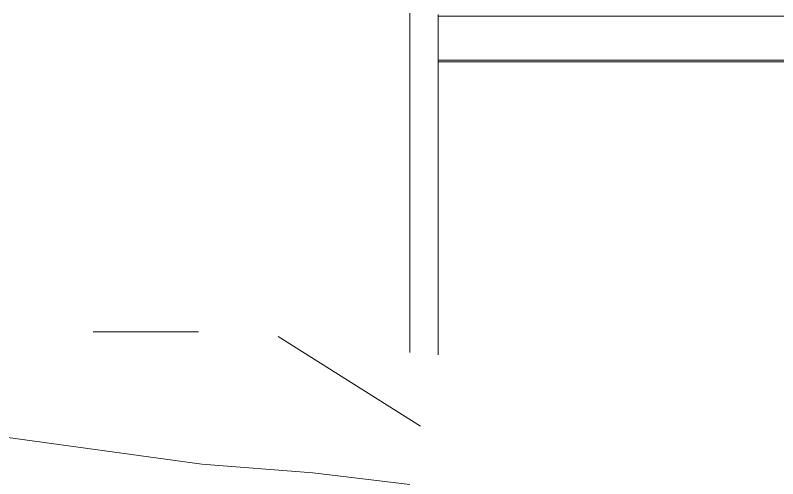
# Model space of a CAD drawing. Header units: metres. Extents: x 78 to 178, y -74 to 157.
# Drawn here: x 98.23 to 106.31, y -60.29 to -55.38 of the extents above; entities that cross this region are included whole.
import ezdxf

# ---------------------------------------------------------------- set-up
doc = ezdxf.new("R2010")
doc.units = ezdxf.units.M
doc.layers.add('01_Fina', color=252, linetype='Continuous', lineweight=15)

msp = doc.modelspace()

# ---------------------------------------------------------------- linework, layer by layer
at = {"layer": '01_Fina'}
for p, q in [((102.41404, -55.36121), (102.41404, -58.91941)), ((102.71404, -55.37651), (102.71404, -55.39251)), ((117.41404, -55.39251), (102.71404, -55.39251)), ((102.71404, -55.86051), (102.71404, -55.39251)), ((102.71404, -55.86051), (102.71404, -55.87651)), ((117.41404, -55.86051), (102.71404, -55.86051)), ((102.71404, -55.89109), (102.71404, -55.87651)), ((102.7276, -55.87651), (102.71404, -55.87651)), ((102.71404, -56.73469), (102.71404, -55.89109)), ((102.98429, -55.87651), (102.7276, -55.87651)), ((103.29347, -55.87651), (102.98429, -55.87651)), ((105.0227, -55.87651), (103.29347, -55.87651)), ((106.03105, -55.87651), (105.0227, -55.87651)), ((106.44943, -55.87651), (106.03105, -55.87651)), ((102.71404, -56.92746), (102.71404, -56.73469)), ((102.71404, -57.13703), (102.71404, -56.92746)), ((102.71404, -57.5148), (102.71404, -57.13703)), ((102.71404, -57.73469), (102.71404, -57.5148)), ((102.71404, -58.08588), (102.71404, -57.73469)), ((102.71404, -58.41445), (102.71404, -58.08588)), ((102.71404, -58.73469), (102.71404, -58.41445)), ((99.05949, -58.73469), (100.17636, -58.73469)), ((102.71404, -58.98138), (102.71404, -58.73469)), ((101.02147, -58.78625), (102.52949, -59.73469)), ((102.41404, -58.95392), (102.41404, -58.91941)), ((97.27406, -59.73469), (100.21297, -60.13799)), ((100.21297, -60.13799), (101.38624, -60.22927)), ((101.38624, -60.22927), (102.41404, -60.35424))]:
    msp.add_line(p, q, dxfattribs=at)

doc.saveas('drawing.dxf')
